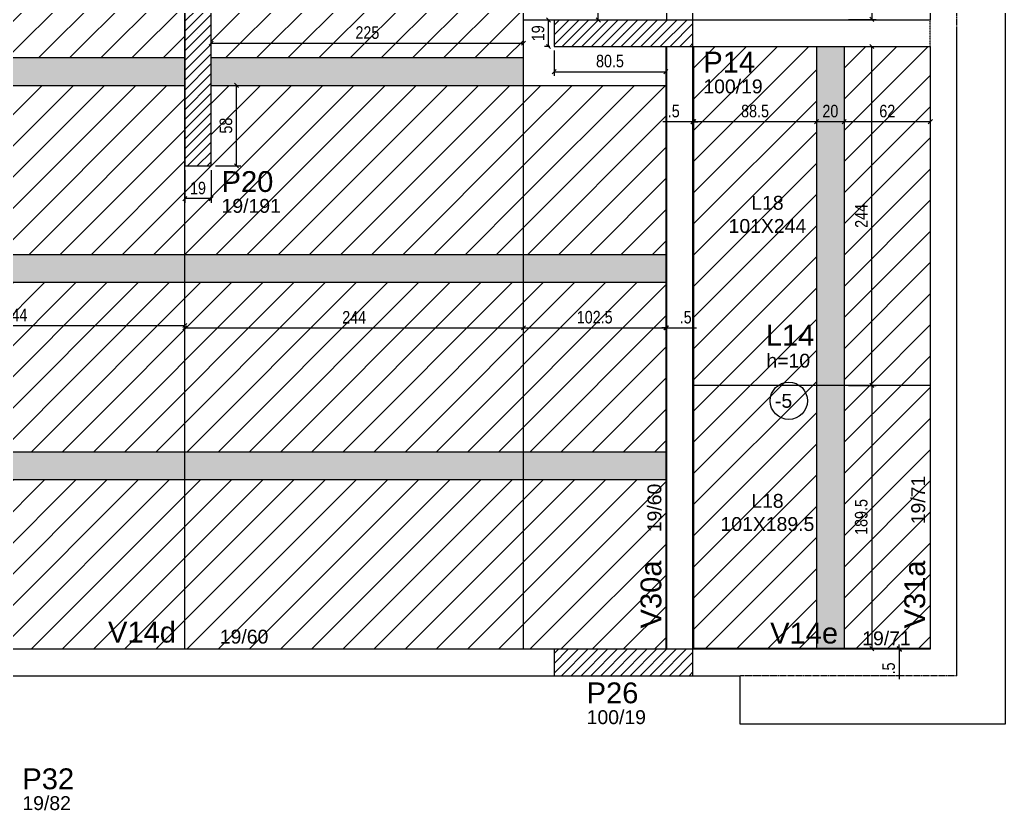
# Model space of a CAD drawing. Extents: x 2666 to 8994, y 352 to 3973.
# Drawn here: x 7540 to 8250, y 1907 to 2476 of the extents above; entities that cross this region are included whole.
import ezdxf

# ---------------------------------------------------------------- set-up
doc = ezdxf.new("R2010")
doc.units = 0
doc.linetypes.add('ESTILO_TQS_0001', pattern=[1, 0.7, -0.3])
doc.linetypes.add('ESTILO_TQS_0002', pattern=[0.4, 0.1, -0.3])
for name, color, linetype in [('3', 3, 'Continuous'), ('8', 8, 'Continuous'), ('AUX00', 7, 'Continuous'), ('COTA', 241, 'Continuous'), ('ES-VIGA', 3, 'Continuous'), ('L-D', 2, 'Continuous'), ('L-N', 4, 'Continuous'), ('P-D', 2, 'Continuous'), ('Painéis', 200, 'Continuous'), ('PIL-N', 4, 'Continuous'), ('Pilares', 5, 'Continuous'), ('VIG-D', 2, 'Continuous'), ('VIG-N', 4, 'Continuous')]:
    doc.layers.add(name, color=color, linetype=linetype)
doc.layers.add('Hachura', color=251, linetype='Continuous', lineweight=9)
doc.layers.add('REAPROVEITAMENTO', color=251, linetype='Continuous', lineweight=9)
doc.styles.add('COTA TECNICA-50', font='techl___.ttf', dxfattribs={"height": 9})
doc.styles.get("Standard").update_dxf_attribs({"font": 'arial.ttf'})
doc.dimstyles.new('COTA PAINEL-50', dxfattribs={"dimtxt": 9, "dimasz": 3, "dimexe": 3, "dimexo": 3, "dimgap": 3, "dimtad": 1, "dimdec": 1, "dimzin": 12, "dimdsep": 46, "dimtxsty": 'COTA TECNICA-50', "dimblk1": 'OBLIQUE', "dimblk2": 'OBLIQUE', "dimsah": 1, "dimcen": 0.9, "dimclrd": 4, "dimclre": 4, "dimclrt": 240, "dimadec": 1, "dimazin": 3, "dimtfac": 1, "dimtdec": 1, "dimtmove": 0, "dimatfit": 3, "dimfxl": 1, "dimtolj": 1, "dimtzin": 12, "dimarcsym": 0})
pattern_1 = [(45, (333.8, -11.191), (-11.22532, 11.22532), [])]
pattern_2 = [(45, (333.8, -464.191), (-11.22532, 11.22532), [])]

# ---------------------------------------------------------------- blocks, each defined once
blk = doc.blocks.new('_Oblique')
at = {"color": 0, "linetype": 'ByBlock', "lineweight": -2}
blk.add_line((-0.5, -0.5), (0.5, 0.5), dxfattribs=at)
blk = doc.blocks.new('*D70')
at = {"layer": 'COTA', "color": 4, "lineweight": -2, "transparency": 16777216}
for p, q in [((8136.72, 2666.03), (8156.6, 2666.03)), ((8153.6, 2666.03), (8153.6, 2476.54)), ((8136.72, 2476.54), (8156.6, 2476.54))]:
    blk.add_line(p, q, dxfattribs=at)
at = {"layer": 'Defpoints', "color": 0, "transparency": 16777216}
for p in [(8133.72, 2666.03), (8133.72, 2476.54), (8153.6, 2476.54)]:
    blk.add_point(p, dxfattribs=at)
at = {"layer": 'COTA', "color": 4, "lineweight": -2, "transparency": 16777216, "xscale": 3, "yscale": 3, "zscale": 3}
for p, rotation in [((8153.6, 2666.03), 90), ((8153.6, 2476.54), 270)]:
    blk.add_blockref('_Oblique', p, dxfattribs=dict(at, rotation=rotation))
at = {"layer": 'COTA', "color": 240, "transparency": 16777216, "insert": (8145.98, 2571.28), "char_height": 9, "attachment_point": 5, "rotation": 90, "style": 'COTA TECNICA-50'}
blk.add_mtext('\\A1;189.5', dxfattribs=at)
blk = doc.blocks.new('*D80')
at = {"layer": 'COTA', "color": 4, "lineweight": -2, "transparency": 16777216}
for p, q in [((8173.37, 2023.54), (8173.37, 2026.54)), ((8173.37, 2023.54), (8173.37, 2023.03)), ((8173.37, 2023.03), (8173.37, 2001.44))]:
    blk.add_line(p, q, dxfattribs=at)
at = {"layer": 'Defpoints', "color": 0, "transparency": 16777216}
for p in [(8173.37, 2023.54), (8173.37, 2023.03), (8173.37, 2023.03)]:
    blk.add_point(p, dxfattribs=at)
at = {"layer": 'COTA', "color": 4, "lineweight": -2, "transparency": 16777216, "xscale": 3, "yscale": 3, "zscale": 3}
for p, rotation in [((8173.37, 2023.54), 270), ((8173.37, 2023.03), 90)]:
    blk.add_blockref('_Oblique', p, dxfattribs=dict(at, rotation=rotation))
at = {"layer": 'COTA', "color": 240, "transparency": 16777216, "insert": (8165.78, 2009.24), "char_height": 9, "attachment_point": 5, "rotation": 90, "style": 'COTA TECNICA-50'}
blk.add_mtext('\\A1;.5', dxfattribs=at)
blk = doc.blocks.new('*D133')
at = {"layer": 'COTA', "color": 4, "lineweight": -2, "transparency": 16777216}
for p, q in [((8005.21, 2254.5), (8002.21, 2254.5)), ((8005.21, 2254.5), (8005.71, 2254.5)), ((8005.71, 2257.04), (8005.71, 2257.5)), ((8005.71, 2254.5), (8027.3, 2254.5))]:
    blk.add_line(p, q, dxfattribs=at)
at = {"layer": 'Defpoints', "color": 0, "transparency": 16777216}
for p in [(8005.21, 2254.5), (8005.71, 2254.5), (8005.71, 2254.04)]:
    blk.add_point(p, dxfattribs=at)
at = {"layer": 'COTA', "color": 4, "lineweight": -2, "transparency": 16777216, "xscale": 3, "yscale": 3, "zscale": 3}
blk.add_blockref('_Oblique', (8005.21, 2254.5), dxfattribs=at)
at = {"layer": 'COTA', "color": 4, "lineweight": -2, "transparency": 16777216, "xscale": 3, "yscale": 3, "zscale": 3, "rotation": 180}
blk.add_blockref('_Oblique', (8005.71, 2254.5), dxfattribs=at)
at = {"layer": 'COTA', "color": 240, "transparency": 16777216, "insert": (8019.5, 2262.1), "char_height": 9, "attachment_point": 5, "style": 'COTA TECNICA-50'}
blk.add_mtext('\\A1;.5', dxfattribs=at)
blk = doc.blocks.new('*D152')
at = {"layer": 'COTA', "color": 4, "lineweight": -2, "transparency": 16777216}
for p, q in [((7658.71, 2368.04), (7658.71, 2344.49)), ((7677.71, 2368.04), (7677.71, 2344.49)), ((7677.71, 2347.49), (7658.71, 2347.49))]:
    blk.add_line(p, q, dxfattribs=at)
at = {"layer": 'Defpoints', "color": 0, "transparency": 16777216}
for p in [(7658.71, 2371.04), (7677.71, 2371.04), (7658.71, 2347.49)]:
    blk.add_point(p, dxfattribs=at)
at = {"layer": 'COTA', "color": 4, "lineweight": -2, "transparency": 16777216, "xscale": 3, "yscale": 3, "zscale": 3, "rotation": 180}
blk.add_blockref('_Oblique', (7658.71, 2347.49), dxfattribs=at)
at = {"layer": 'COTA', "color": 4, "lineweight": -2, "transparency": 16777216, "xscale": 3, "yscale": 3, "zscale": 3}
blk.add_blockref('_Oblique', (7677.71, 2347.49), dxfattribs=at)
at = {"layer": 'COTA', "color": 240, "transparency": 16777216, "insert": (7668.21, 2355.07), "char_height": 9, "attachment_point": 5, "style": 'COTA TECNICA-50'}
blk.add_mtext('\\A1;19', dxfattribs=at)
blk = doc.blocks.new('*D153')
at = {"layer": 'COTA', "color": 4, "lineweight": -2, "transparency": 16777216}
for p, q in [((7680.71, 2429.03), (7699, 2429.03)), ((7696, 2371.04), (7696, 2429.03)), ((7680.71, 2371.04), (7699, 2371.04))]:
    blk.add_line(p, q, dxfattribs=at)
at = {"layer": 'Defpoints', "color": 0, "transparency": 16777216}
for p in [(7677.71, 2429.03), (7696, 2429.03), (7677.71, 2371.04)]:
    blk.add_point(p, dxfattribs=at)
at = {"layer": 'COTA', "color": 4, "lineweight": -2, "transparency": 16777216, "xscale": 3, "yscale": 3, "zscale": 3}
for p, rotation in [((7696, 2429.03), 90), ((7696, 2371.04), 270)]:
    blk.add_blockref('_Oblique', p, dxfattribs=dict(at, rotation=rotation))
at = {"layer": 'COTA', "color": 240, "transparency": 16777216, "insert": (7688.38, 2400.03), "char_height": 9, "attachment_point": 5, "rotation": 90, "style": 'COTA TECNICA-50'}
blk.add_mtext('\\A1;58', dxfattribs=at)
blk = doc.blocks.new('*D258')
at = {"layer": 'COTA', "color": 4, "lineweight": -2, "transparency": 16777216}
blk.add_line((7414.71, 2256.16), (7658.71, 2256.16), dxfattribs=at)
at = {"layer": 'Defpoints', "color": 0, "transparency": 16777216}
for p in [(7414.71, 2256.16), (7658.71, 2256.16), (7658.71, 2256.16)]:
    blk.add_point(p, dxfattribs=at)
at = {"layer": 'COTA', "color": 4, "lineweight": -2, "transparency": 16777216, "xscale": 3, "yscale": 3, "zscale": 3, "rotation": 180}
blk.add_blockref('_Oblique', (7414.71, 2256.16), dxfattribs=at)
at = {"layer": 'COTA', "color": 4, "lineweight": -2, "transparency": 16777216, "xscale": 3, "yscale": 3, "zscale": 3}
blk.add_blockref('_Oblique', (7658.71, 2256.16), dxfattribs=at)
at = {"layer": 'COTA', "color": 240, "transparency": 16777216, "insert": (7536.71, 2263.73), "char_height": 9, "attachment_point": 5, "style": 'COTA TECNICA-50'}
blk.add_mtext('\\A1;244', dxfattribs=at)
blk = doc.blocks.new('*D158')
at = {"layer": 'COTA', "color": 4, "lineweight": -2, "transparency": 16777216}
for p, q in [((7658.71, 2254.5), (7902.71, 2254.5)), ((7902.71, 2254.5), (7902.71, 2257.5))]:
    blk.add_line(p, q, dxfattribs=at)
at = {"layer": 'Defpoints', "color": 0, "transparency": 16777216}
for p in [(7658.71, 2254.5), (7902.71, 2254.5), (7902.71, 2251.5)]:
    blk.add_point(p, dxfattribs=at)
at = {"layer": 'COTA', "color": 4, "lineweight": -2, "transparency": 16777216, "xscale": 3, "yscale": 3, "zscale": 3, "rotation": 180}
blk.add_blockref('_Oblique', (7658.71, 2254.5), dxfattribs=at)
at = {"layer": 'COTA', "color": 4, "lineweight": -2, "transparency": 16777216, "xscale": 3, "yscale": 3, "zscale": 3}
blk.add_blockref('_Oblique', (7902.71, 2254.5), dxfattribs=at)
at = {"layer": 'COTA', "color": 240, "transparency": 16777216, "insert": (7780.71, 2262.07), "char_height": 9, "attachment_point": 5, "style": 'COTA TECNICA-50'}
blk.add_mtext('\\A1;244', dxfattribs=at)
blk = doc.blocks.new('*D159')
at = {"layer": 'COTA', "color": 4, "lineweight": -2, "transparency": 16777216}
for q in [(7902.71, 2257.5), (8005.21, 2254.5)]:
    blk.add_line((7902.71, 2254.5), q, dxfattribs=at)
at = {"layer": 'Defpoints', "color": 0, "transparency": 16777216}
for p in [(7902.71, 2251.5), (8005.21, 2254.5), (8005.21, 2254.5)]:
    blk.add_point(p, dxfattribs=at)
at = {"layer": 'COTA', "color": 4, "lineweight": -2, "transparency": 16777216, "xscale": 3, "yscale": 3, "zscale": 3, "rotation": 180}
blk.add_blockref('_Oblique', (7902.71, 2254.5), dxfattribs=at)
at = {"layer": 'COTA', "color": 4, "lineweight": -2, "transparency": 16777216, "xscale": 3, "yscale": 3, "zscale": 3}
blk.add_blockref('_Oblique', (8005.21, 2254.5), dxfattribs=at)
at = {"layer": 'COTA', "color": 240, "transparency": 16777216, "insert": (7953.96, 2262.1), "char_height": 9, "attachment_point": 5, "style": 'COTA TECNICA-50'}
blk.add_mtext('\\A1;102.5', dxfattribs=at)
blk = doc.blocks.new('*D262')
at = {"layer": 'COTA', "color": 4, "lineweight": -2, "transparency": 16777216}
for p, q in [((7677.72, 2452.03), (7677.72, 2462.37)), ((7677.72, 2459.37), (7902.71, 2459.37)), ((7902.71, 2452.03), (7902.71, 2462.37))]:
    blk.add_line(p, q, dxfattribs=at)
at = {"layer": 'Defpoints', "color": 0, "transparency": 16777216}
for p in [(7902.71, 2459.37), (7677.72, 2449.03), (7902.71, 2449.03)]:
    blk.add_point(p, dxfattribs=at)
at = {"layer": 'COTA', "color": 4, "lineweight": -2, "transparency": 16777216, "xscale": 3, "yscale": 3, "zscale": 3, "rotation": 180}
blk.add_blockref('_Oblique', (7677.72, 2459.37), dxfattribs=at)
at = {"layer": 'COTA', "color": 4, "lineweight": -2, "transparency": 16777216, "xscale": 3, "yscale": 3, "zscale": 3}
blk.add_blockref('_Oblique', (7902.71, 2459.37), dxfattribs=at)
at = {"layer": 'COTA', "color": 240, "transparency": 16777216, "insert": (7790.22, 2466.97), "char_height": 9, "attachment_point": 5, "style": 'COTA TECNICA-50'}
blk.add_mtext('\\A1;225', dxfattribs=at)
blk = doc.blocks.new('*D268')
at = {"layer": 'COTA', "color": 4, "lineweight": -2, "transparency": 16777216}
for p, q in [((7921.72, 2476.03), (7917.75, 2476.03)), ((7920.75, 2457.03), (7920.75, 2476.03)), ((7921.72, 2457.03), (7917.75, 2457.03))]:
    blk.add_line(p, q, dxfattribs=at)
at = {"layer": 'Defpoints', "color": 0, "transparency": 16777216}
for p in [(7920.75, 2476.03), (7924.72, 2476.03), (7924.72, 2457.03)]:
    blk.add_point(p, dxfattribs=at)
at = {"layer": 'COTA', "color": 4, "lineweight": -2, "transparency": 16777216, "xscale": 3, "yscale": 3, "zscale": 3}
for p, rotation in [((7920.75, 2476.03), 90), ((7920.75, 2457.03), 270)]:
    blk.add_blockref('_Oblique', p, dxfattribs=dict(at, rotation=rotation))
at = {"layer": 'COTA', "color": 240, "transparency": 16777216, "insert": (7913.17, 2466.53), "char_height": 9, "attachment_point": 5, "rotation": 90, "style": 'COTA TECNICA-50'}
blk.add_mtext('\\A1;19', dxfattribs=at)
blk = doc.blocks.new('*D269')
at = {"layer": 'COTA', "color": 4, "lineweight": -2, "transparency": 16777216}
for p, q in [((7924.72, 2454.03), (7924.72, 2435.86)), ((8005.21, 2454.03), (8005.21, 2435.86)), ((7924.72, 2438.86), (8005.21, 2438.86))]:
    blk.add_line(p, q, dxfattribs=at)
at = {"layer": 'Defpoints', "color": 0, "transparency": 16777216}
for p in [(7924.72, 2457.03), (8005.21, 2457.03), (8005.21, 2438.86)]:
    blk.add_point(p, dxfattribs=at)
at = {"layer": 'COTA', "color": 4, "lineweight": -2, "transparency": 16777216, "xscale": 3, "yscale": 3, "zscale": 3, "rotation": 180}
blk.add_blockref('_Oblique', (7924.72, 2438.86), dxfattribs=at)
at = {"layer": 'COTA', "color": 4, "lineweight": -2, "transparency": 16777216, "xscale": 3, "yscale": 3, "zscale": 3}
blk.add_blockref('_Oblique', (8005.21, 2438.86), dxfattribs=at)
at = {"layer": 'COTA', "color": 240, "transparency": 16777216, "insert": (7964.96, 2446.48), "char_height": 9, "attachment_point": 5, "style": 'COTA TECNICA-50'}
blk.add_mtext('\\A1;80.5', dxfattribs=at)
blk = doc.blocks.new('*D270')
at = {"layer": 'COTA', "color": 4, "lineweight": -2, "transparency": 16777216}
blk.add_line((7956.58, 2476.03), (7956.58, 2625.53), dxfattribs=at)
at = {"layer": 'Defpoints', "color": 0, "transparency": 16777216}
for p in [(7956.58, 2625.53), (7956.58, 2625.53), (7956.58, 2476.03)]:
    blk.add_point(p, dxfattribs=at)
at = {"layer": 'COTA', "color": 4, "lineweight": -2, "transparency": 16777216, "xscale": 3, "yscale": 3, "zscale": 3}
for p, rotation in [((7956.58, 2625.53), 90), ((7956.58, 2476.03), 270)]:
    blk.add_blockref('_Oblique', p, dxfattribs=dict(at, rotation=rotation))
at = {"layer": 'COTA', "color": 240, "transparency": 16777216, "insert": (7948.96, 2550.78), "char_height": 9, "attachment_point": 5, "rotation": 90, "style": 'COTA TECNICA-50'}
blk.add_mtext('\\A1;149.5', dxfattribs=at)
blk = doc.blocks.new('*D172')
at = {"layer": 'COTA', "color": 4, "lineweight": -2, "transparency": 16777216}
for p, q in [((8136.72, 2457.03), (8156.6, 2457.03)), ((8153.6, 2213.03), (8153.6, 2457.03)), ((8136.72, 2213.03), (8156.6, 2213.03))]:
    blk.add_line(p, q, dxfattribs=at)
at = {"layer": 'Defpoints', "color": 0, "transparency": 16777216}
for p in [(8133.72, 2457.03), (8153.6, 2457.03), (8133.72, 2213.03)]:
    blk.add_point(p, dxfattribs=at)
at = {"layer": 'COTA', "color": 4, "lineweight": -2, "transparency": 16777216, "xscale": 3, "yscale": 3, "zscale": 3}
for p, rotation in [((8153.6, 2457.03), 90), ((8153.6, 2213.03), 270)]:
    blk.add_blockref('_Oblique', p, dxfattribs=dict(at, rotation=rotation))
at = {"layer": 'COTA', "color": 240, "transparency": 16777216, "insert": (8146.03, 2335.03), "char_height": 9, "attachment_point": 5, "rotation": 90, "style": 'COTA TECNICA-50'}
blk.add_mtext('\\A1;244', dxfattribs=at)
blk = doc.blocks.new('*D173')
at = {"layer": 'COTA', "color": 4, "lineweight": -2, "transparency": 16777216}
blk.add_line((8195.72, 2402.87), (8133.72, 2402.87), dxfattribs=at)
at = {"layer": 'Defpoints', "color": 0, "transparency": 16777216}
for p in [(8133.72, 2402.87), (8133.72, 2402.87), (8195.72, 2402.87)]:
    blk.add_point(p, dxfattribs=at)
at = {"layer": 'COTA', "color": 4, "lineweight": -2, "transparency": 16777216, "xscale": 3, "yscale": 3, "zscale": 3, "rotation": 180}
blk.add_blockref('_Oblique', (8133.72, 2402.87), dxfattribs=at)
at = {"layer": 'COTA', "color": 4, "lineweight": -2, "transparency": 16777216, "xscale": 3, "yscale": 3, "zscale": 3}
blk.add_blockref('_Oblique', (8195.72, 2402.87), dxfattribs=at)
at = {"layer": 'COTA', "color": 240, "transparency": 16777216, "insert": (8164.72, 2410.46), "char_height": 9, "attachment_point": 5, "style": 'COTA TECNICA-50'}
blk.add_mtext('\\A1;62', dxfattribs=at)
blk = doc.blocks.new('*D174')
at = {"layer": 'COTA', "color": 4, "lineweight": -2, "transparency": 16777216}
for p, q in [((8136.72, 2213.03), (8156.6, 2213.03)), ((8153.6, 2213.03), (8153.6, 2023.54)), ((8136.72, 2023.54), (8156.6, 2023.54))]:
    blk.add_line(p, q, dxfattribs=at)
at = {"layer": 'Defpoints', "color": 0, "transparency": 16777216}
for p in [(8133.72, 2213.03), (8133.72, 2023.54), (8153.6, 2023.54)]:
    blk.add_point(p, dxfattribs=at)
at = {"layer": 'COTA', "color": 4, "lineweight": -2, "transparency": 16777216, "xscale": 3, "yscale": 3, "zscale": 3}
for p, rotation in [((8153.6, 2213.03), 90), ((8153.6, 2023.54), 270)]:
    blk.add_blockref('_Oblique', p, dxfattribs=dict(at, rotation=rotation))
at = {"layer": 'COTA', "color": 240, "transparency": 16777216, "insert": (8145.98, 2118.28), "char_height": 9, "attachment_point": 5, "rotation": 90, "style": 'COTA TECNICA-50'}
blk.add_mtext('\\A1;189.5', dxfattribs=at)
blk = doc.blocks.new('*D175')
at = {"layer": 'COTA', "color": 4, "lineweight": -2, "transparency": 16777216}
for p, q in [((8113.72, 2405.87), (8113.72, 2405.87)), ((8133.72, 2402.87), (8113.72, 2402.87)), ((8133.72, 2405.87), (8133.72, 2405.87))]:
    blk.add_line(p, q, dxfattribs=at)
at = {"layer": 'Defpoints', "color": 0, "transparency": 16777216}
for p in [(8113.72, 2402.87), (8113.72, 2402.87), (8133.72, 2402.87)]:
    blk.add_point(p, dxfattribs=at)
at = {"layer": 'COTA', "color": 4, "lineweight": -2, "transparency": 16777216, "xscale": 3, "yscale": 3, "zscale": 3, "rotation": 180}
blk.add_blockref('_Oblique', (8113.72, 2402.87), dxfattribs=at)
at = {"layer": 'COTA', "color": 4, "lineweight": -2, "transparency": 16777216, "xscale": 3, "yscale": 3, "zscale": 3}
blk.add_blockref('_Oblique', (8133.72, 2402.87), dxfattribs=at)
at = {"layer": 'COTA', "color": 240, "transparency": 16777216, "insert": (8123.72, 2410.46), "char_height": 9, "attachment_point": 5, "style": 'COTA TECNICA-50'}
blk.add_mtext('\\A1;20', dxfattribs=at)
blk = doc.blocks.new('*D176')
at = {"layer": 'COTA', "color": 4, "lineweight": -2, "transparency": 16777216}
blk.add_line((8113.72, 2402.87), (8025.22, 2402.87), dxfattribs=at)
at = {"layer": 'Defpoints', "color": 0, "transparency": 16777216}
for p in [(8025.22, 2402.87), (8025.22, 2402.87), (8113.72, 2402.87)]:
    blk.add_point(p, dxfattribs=at)
at = {"layer": 'COTA', "color": 4, "lineweight": -2, "transparency": 16777216, "xscale": 3, "yscale": 3, "zscale": 3, "rotation": 180}
blk.add_blockref('_Oblique', (8025.22, 2402.87), dxfattribs=at)
at = {"layer": 'COTA', "color": 4, "lineweight": -2, "transparency": 16777216, "xscale": 3, "yscale": 3, "zscale": 3}
blk.add_blockref('_Oblique', (8113.72, 2402.87), dxfattribs=at)
at = {"layer": 'COTA', "color": 240, "transparency": 16777216, "insert": (8069.47, 2410.49), "char_height": 9, "attachment_point": 5, "style": 'COTA TECNICA-50'}
blk.add_mtext('\\A1;88.5', dxfattribs=at)
blk = doc.blocks.new('*D177')
at = {"layer": 'COTA', "color": 4, "lineweight": -2, "transparency": 16777216}
for p, q in [((8024.72, 2402.87), (8003.12, 2402.87)), ((8024.72, 2405.68), (8024.72, 2405.87)), ((8025.22, 2402.87), (8024.72, 2402.87)), ((8025.22, 2402.87), (8028.22, 2402.87))]:
    blk.add_line(p, q, dxfattribs=at)
at = {"layer": 'Defpoints', "color": 0, "transparency": 16777216}
for p in [(8024.72, 2402.87), (8024.72, 2402.68), (8025.22, 2402.87)]:
    blk.add_point(p, dxfattribs=at)
at = {"layer": 'COTA', "color": 4, "lineweight": -2, "transparency": 16777216, "xscale": 3, "yscale": 3, "zscale": 3}
blk.add_blockref('_Oblique', (8024.72, 2402.87), dxfattribs=at)
at = {"layer": 'COTA', "color": 4, "lineweight": -2, "transparency": 16777216, "xscale": 3, "yscale": 3, "zscale": 3, "rotation": 180}
blk.add_blockref('_Oblique', (8025.22, 2402.87), dxfattribs=at)
at = {"layer": 'COTA', "color": 240, "transparency": 16777216, "insert": (8010.92, 2410.47), "char_height": 9, "attachment_point": 5, "style": 'COTA TECNICA-50'}
blk.add_mtext('\\A1;.5', dxfattribs=at)

msp = doc.modelspace()

# ---------------------------------------------------------------- hatches: boundary and pattern name
at = {"layer": 'Hachura', "linetype": 'ByBlock'}
h = msp.add_hatch(color=256, dxfattribs=at)
h.dxf.hatch_style = 1
h.paths.add_polyline_path([(8113.72, 2023.53), (8133.72, 2023.54), (8133.76, 2457.03), (8113.72, 2457.03)])
h = msp.add_hatch(color=256, dxfattribs=at)
h.dxf.hatch_style = 1
h.paths.add_polyline_path([(7677.71, 2449.03), (7677.71, 2429), (7902.71, 2429), (7902.71, 2449.03)])
h.paths.add_polyline_path([(7658.71, 2429), (7658.71, 2449.03), (6073.22, 2449.03), (6073.22, 2429)])
h = msp.add_hatch(color=256, dxfattribs=at)
h.dxf.hatch_style = 1
h.paths.add_polyline_path([(8005.21, 2307.04), (8005.21, 2287), (6073.22, 2287), (6073.22, 2307.04)])
h = msp.add_hatch(color=256, dxfattribs=at)
h.dxf.hatch_style = 1
h.paths.add_polyline_path([(8005.21, 2165.04), (8005.21, 2145), (6073.22, 2145), (6073.22, 2165.04)])
at = {"layer": 'REAPROVEITAMENTO', "linetype": 'ByBlock'}
h = msp.add_hatch(dxfattribs=at)
h.set_pattern_fill('ANSI31', color=256, scale=5, style=2)
h.set_pattern_definition(pattern_1)
h.paths.add_polyline_path([(7658.72, 2503.44), (6073.22, 2503.53), (6073.22, 2449.03), (7658.72, 2449.03)])
h = msp.add_hatch(dxfattribs=at)
h.set_pattern_fill('ANSI31', color=256, scale=5, style=2)
h.set_pattern_definition(pattern_1)
h.paths.add_polyline_path([(7902.71, 2503.53), (7677.72, 2503.53), (7677.72, 2449.03), (7902.71, 2449.03)])
h.paths.add_polyline_path([(7777.39, 2458.13), (7803.72, 2458.13), (7803.72, 2476.66), (7777.39, 2476.66)], flags=24)
h = msp.add_hatch(dxfattribs=at)
h.set_pattern_fill('ANSI31', color=256, scale=5, style=2)
h.set_pattern_definition([(45, (225.297, -464.191), (-11.22532, 11.22532), [])])
h.paths.add_polyline_path([(8025.22, 2023.53), (8113.72, 2023.53), (8113.72, 2457.03), (8025.22, 2457.03)])
h = msp.add_hatch(dxfattribs=at)
h.set_pattern_fill('ANSI31', color=256, scale=5, style=2)
h.set_pattern_definition(pattern_2)
h.paths.add_polyline_path([(8133.72, 2213.03), (8195.72, 2213.03), (8195.72, 2457.03), (8133.72, 2457.03)])
h = msp.add_hatch(dxfattribs=at)
h.set_pattern_fill('ANSI31', color=256, scale=5, style=2)
h.set_pattern_definition(pattern_1)
h.paths.add_polyline_path([(7658.71, 2429.03), (7170.71, 2429.03), (7170.71, 2307.04), (7658.71, 2307.04)])
h.paths.add_polyline_path([(7360.8, 2356.21), (7360.8, 2379.13), (7342.27, 2379.13), (7342.27, 2356.21)], flags=16)
h = msp.add_hatch(dxfattribs=at)
h.set_pattern_fill('ANSI31', color=256, scale=5, style=2)
h.set_pattern_definition(pattern_1)
h.paths.add_polyline_path([(7902.71, 2429.03), (7677.72, 2429.03), (7677.72, 2371.03), (7658.71, 2371.03), (7658.71, 2307.04), (7902.71, 2307.04)])
h.paths.add_polyline_path([(7682.64, 2334.53), (7730.53, 2334.53), (7730.53, 2350.04), (7682.64, 2350.04)], flags=24)
h.paths.add_polyline_path([(7681.39, 2348.2), (7726.34, 2348.2), (7726.34, 2371.17), (7681.39, 2371.17)], flags=24)
h.paths.add_polyline_path([(7659.72, 2346.19), (7676.19, 2346.19), (7676.19, 2364.72), (7659.72, 2364.72)], flags=24)
h.paths.add_polyline_path([(7697.22, 2390.73), (7697.22, 2409.74), (7678.69, 2409.74), (7678.69, 2390.73)], flags=24)
h = msp.add_hatch(dxfattribs=at)
h.set_pattern_fill('ANSI31', color=256, scale=5, style=2)
h.set_pattern_definition(pattern_1)
h.paths.add_polyline_path([(8005.21, 2429.03), (7902.71, 2429.03), (7902.71, 2307.04), (8005.21, 2307.04)])
h = msp.add_hatch(dxfattribs=at)
h.set_pattern_fill('ANSI31', color=256, scale=5, style=2)
h.set_pattern_definition([(45, (333.801, -491.687), (-11.22532, 11.22532), [])])
h.paths.add_polyline_path([(8005.21, 2287.04), (6073.22, 2287.04), (6073.22, 2280.54), (6073.22, 2165.04), (8005.21, 2165.04)])
h = msp.add_hatch(dxfattribs=at)
h.set_pattern_fill('ANSI31', color=256, scale=5, style=2)
h.set_pattern_definition(pattern_2)
h.paths.add_polyline_path([(8133.72, 2213.03), (8195.72, 2213.03), (8195.72, 2023.54), (8133.72, 2023.54)])
h = msp.add_hatch(dxfattribs=at)
h.set_pattern_fill('ANSI31', color=256, scale=5, style=2)
h.set_pattern_definition([(45, (333.801, -633.687), (-11.22532, 11.22532), [])])
h.paths.add_polyline_path([(6073.22, 2145.04), (6073.22, 2023.04), (8005.21, 2023.04), (8005.21, 2145.04)])

# ---------------------------------------------------------------- linework, layer by layer
at = {"layer": '3', "linetype": 'ESTILO_TQS_0001'}
msp.add_line((8214.72, 2004.03), (8058.72, 2004.03), dxfattribs=at)
msp.add_lwpolyline([(8214.72, 2466.53), (8214.72, 2929.03)], dxfattribs=at)
at = {"layer": '3', "linetype": 'Continuous'}
msp.add_circle((8093.8, 2201.93), 13.42, dxfattribs=at)
at = {"layer": '8', "linetype": 'Continuous'}
for p, q in [((7658.72, 2475.16), (7677.72, 2494.16)), ((7658.72, 2468.09), (7677.72, 2487.09)), ((7658.72, 2461.02), (7677.72, 2480.02)), ((7658.72, 2453.94), (7677.72, 2472.94)), ((7924.72, 2458.31), (7942.44, 2476.03)), ((7924.72, 2465.38), (7935.37, 2476.03)), ((7924.72, 2472.46), (7928.3, 2476.03)), ((7924.72, 2476.03), (7924.72, 2476.03)), ((7924.72, 2476.03), (7924.72, 2476.03)), ((7924.72, 2476.03), (7924.72, 2476.03)), ((7924.72, 2476.03), (7924.72, 2476.03)), ((7930.51, 2457.03), (7949.51, 2476.03)), ((7937.58, 2457.03), (7956.58, 2476.03)), ((7944.65, 2457.03), (7963.65, 2476.03)), ((7951.72, 2457.03), (7970.72, 2476.03)), ((7958.79, 2457.03), (7977.79, 2476.03)), ((7965.87, 2457.03), (7984.87, 2476.03)), ((7972.94, 2457.03), (7991.94, 2476.03)), ((7980.01, 2457.03), (7999.01, 2476.03)), ((7987.08, 2457.03), (8006.08, 2476.03)), ((7994.15, 2457.03), (8013.15, 2476.03)), ((8001.22, 2457.03), (8020.22, 2476.03)), ((8008.29, 2457.03), (8024.72, 2473.46)), ((8024.72, 2476.03), (8024.72, 2476.03)), ((8195.72, 2476.03), (8195.72, 2476.03)), ((8195.72, 2476.03), (8195.72, 2476.03)), ((8195.72, 2476.03), (8195.72, 2476.03)), ((7658.72, 2446.87), (7677.72, 2465.87)), ((7668.22, 2466.53), (7668.22, 2466.53)), ((7974.72, 2466.53), (7974.72, 2466.53)), ((8015.36, 2457.03), (8024.72, 2466.39)), ((7658.72, 2439.8), (7677.72, 2458.8)), ((8022.43, 2457.03), (8024.72, 2459.32)), ((8195.72, 2457.03), (8195.72, 2457.03)), ((8195.72, 2457.03), (8195.72, 2457.03)), ((7658.72, 2432.73), (7677.72, 2451.73)), ((7658.72, 2425.66), (7677.72, 2444.66)), ((7658.72, 2418.59), (7677.72, 2437.59)), ((7658.72, 2411.52), (7677.72, 2430.52)), ((7658.72, 2404.45), (7677.72, 2423.45)), ((7658.72, 2397.38), (7677.72, 2416.38)), ((7658.72, 2390.3), (7677.72, 2409.3)), ((7658.72, 2383.23), (7677.72, 2402.23)), ((7658.72, 2376.16), (7677.72, 2395.16)), ((7660.66, 2371.03), (7677.72, 2388.09)), ((7667.73, 2371.03), (7677.72, 2381.02)), ((7674.8, 2371.03), (7677.72, 2373.95)), ((8195.72, 2220.77), (8195.72, 2220.77)), ((8214.72, 2220.77), (8214.72, 2220.77)), ((8214.72, 2220.77), (8214.72, 2220.77)), ((8024.72, 2209.77), (8024.72, 2209.77)), ((8024.72, 2204.77), (8024.72, 2204.77)), ((8195.72, 2204.77), (8195.72, 2204.77)), ((7924.72, 2005.76), (7941.99, 2023.03)), ((7924.72, 2012.83), (7934.92, 2023.03)), ((7924.72, 2019.9), (7927.85, 2023.03)), ((7924.72, 2023.03), (7924.72, 2023.03)), ((7924.72, 2023.03), (7924.72, 2023.03)), ((7924.72, 2023.03), (7924.72, 2023.03)), ((7930.06, 2004.03), (7949.06, 2023.03)), ((7937.13, 2004.03), (7956.13, 2023.03)), ((7944.2, 2004.03), (7963.2, 2023.03)), ((7951.27, 2004.03), (7970.27, 2023.03)), ((7958.34, 2004.03), (7977.34, 2023.03)), ((7965.41, 2004.03), (7984.41, 2023.03)), ((7972.49, 2004.03), (7991.49, 2023.03)), ((7979.56, 2004.03), (7998.56, 2023.03)), ((7986.63, 2004.03), (8005.63, 2023.03)), ((7993.7, 2004.03), (8012.7, 2023.03)), ((8000.77, 2004.03), (8019.77, 2023.03)), ((8007.84, 2004.03), (8024.72, 2020.91)), ((8195.72, 2023.03), (8195.72, 2023.03)), ((8195.72, 2023.03), (8195.72, 2023.03)), ((7974.72, 2013.53), (7974.72, 2013.53)), ((8014.91, 2004.03), (8024.72, 2013.84)), ((7924.72, 2004.03), (7924.72, 2004.03)), ((7924.72, 2004.03), (7924.72, 2004.03)), ((8021.98, 2004.03), (8024.72, 2006.77)), ((8024.72, 2004.03), (8024.72, 2004.03)), ((8024.72, 2004.03), (8024.72, 2004.03)), ((8024.72, 2004.03), (8024.72, 2004.03)), ((8214.72, 2004.03), (8214.72, 2004.03)), ((8214.72, 2004.03), (8214.72, 2004.03)), ((8214.72, 2004.03), (8214.72, 2004.03)), ((8249.72, 1969.03), (8249.72, 1969.03)), ((8249.72, 1969.03), (8249.72, 1969.03)), ((8249.72, 1969.03), (8249.72, 1969.03)), ((8249.72, 1969.03), (8249.72, 1969.03))]:
    msp.add_line(p, q, dxfattribs=at)
at = {"layer": '8', "linetype": 'ESTILO_TQS_0002'}
msp.add_line((8195.72, 2457.03), (8195.72, 2476.03), dxfattribs=at)
at = {"layer": 'ES-VIGA'}
for p, q in [((8249.72, 2964.03), (8249.72, 1969.03)), ((8058.72, 1969.03), (8058.72, 2004.03)), ((8249.72, 1969.03), (8058.72, 1969.03)), ((8058.72, 1969.03), (8058.72, 1969.03)), ((8058.72, 1969.03), (8058.72, 1969.03))]:
    msp.add_line(p, q, dxfattribs=at)
for points in [[(8005.72, 2910.03), (8005.72, 2476.03)], [(8024.72, 2476.03), (8024.72, 2910.03)], [(8195.72, 2910.03), (8195.72, 2476.03)], [(8195.72, 2476.03), (8024.72, 2476.03)], [(8214.72, 2004.03), (8214.72, 2466.53)], [(8005.72, 2457.03), (8005.72, 2023.03)], [(8024.72, 2023.03), (8024.72, 2457.03)], [(8024.72, 2457.03), (8195.72, 2457.03)], [(8195.72, 2457.03), (8195.72, 2023.03)], [(7924.72, 2023.03), (7534.22, 2023.03)], [(8195.72, 2023.03), (8024.72, 2023.03)], [(7534.22, 2004.03), (7924.72, 2004.03)], [(8024.72, 2004.03), (8058.72, 2004.03)]]:
    msp.add_lwpolyline(points, dxfattribs=at)
at = {"layer": 'Painéis'}
for p, q in [((7658.71, 2023.03), (7658.71, 2909.53)), ((7902.71, 2023.03), (7902.71, 2645.53)), ((7924.72, 2476.03), (7902.71, 2476.03)), ((8005.21, 2457.03), (8005.21, 2023.04)), ((8025.22, 2457.03), (8025.22, 2023.53)), ((8113.72, 2457.03), (8113.72, 2023.53)), ((8133.72, 2457.03), (8133.72, 2023.53)), ((8195.72, 2457.03), (8195.72, 2023.53)), ((6073.22, 2449.03), (7658.71, 2449.03)), ((7677.72, 2449.03), (7902.71, 2449.03)), ((6073.22, 2429.03), (7658.71, 2429.03)), ((7677.72, 2429.03), (7902.71, 2429.03)), ((7902.71, 2429.03), (8005.21, 2429.03)), ((8005.21, 2307.04), (6073.22, 2307.04)), ((8005.21, 2287.04), (6073.22, 2287.04)), ((8195.72, 2213.03), (8024.72, 2213.03)), ((8005.21, 2165.04), (6073.22, 2165.04)), ((8005.21, 2145.04), (6073.22, 2145.04)), ((8195.72, 2023.53), (8025.22, 2023.53)), ((8005.71, 2023.04), (6080.22, 2023.04))]:
    msp.add_line(p, q, dxfattribs=at)
at = {"layer": 'Pilares', "linetype": 'Continuous'}
for points in [[(7658.72, 2371.03), (7677.72, 2371.03), (7677.72, 2562.03), (7658.72, 2562.03), (7658.72, 2371.03)], [(7924.72, 2457.03), (8024.72, 2457.03), (8024.72, 2476.03), (7924.72, 2476.03), (7924.72, 2457.03)], [(7924.72, 2004.03), (8024.72, 2004.03), (8024.72, 2023.03), (7924.72, 2023.03), (7924.72, 2004.03)]]:
    msp.add_lwpolyline(points, dxfattribs=at)
at = {"layer": 'VIG-D', "linetype": 'Continuous'}
for p, q in [((8249.72, 2161.77), (8249.72, 2161.77)), ((8249.72, 2161.77), (8249.72, 2161.77)), ((8249.72, 2149.77), (8249.72, 2149.77)), ((8249.72, 2149.77), (8249.72, 2149.77))]:
    msp.add_line(p, q, dxfattribs=at)

# ---------------------------------------------------------------- texts
at = {"layer": '3', "linetype": 'Continuous'}
msp.add_text('-5', height=10, dxfattribs=at).set_placement((8083.8, 2196.93))
at = {"layer": 'AUX00', "char_height": 10, "attachment_point": 1}
for s, insert in [('\\pxqc;L18^J101X244', (8043.04, 2349.48)), ('\\pxqc;L18^J101X189.5', (8043.04, 2134.89))]:
    msp.add_mtext_dynamic_manual_height_columns(s, width=70.6838, gutter_width=12.5, heights=[0], dxfattribs=dict(at, insert=insert))
at = {"layer": 'L-D', "linetype": 'Continuous'}
msp.add_text('h=10', height=10, dxfattribs=at).set_placement((8077.68, 2225.83))
at = {"layer": 'L-N', "linetype": 'Continuous'}
msp.add_text('L14', height=15, dxfattribs=at).set_placement((8077.22, 2241.66))
at = {"layer": 'P-D', "linetype": 'Continuous'}
for s, p in [('100/19', (8032.22, 2423.28)), ('19/191', (7685.22, 2337.28)), ('100/19', (7948.17, 1969.18)), ('19/82', (7541.72, 1907.29))]:
    msp.add_text(s, height=10, dxfattribs=at).set_placement(p)
at = {"layer": 'PIL-N', "linetype": 'Continuous'}
for s, p in [('P14', (8032.22, 2438.28)), ('P20', (7685.22, 2352.28)), ('P26', (7948.17, 1984.18)), ('P32', (7541.72, 1922.29))]:
    msp.add_text(s, height=15, dxfattribs=at).set_placement(p)
at = {"layer": 'VIG-D', "linetype": 'Continuous'}
for s, p in [('19/71', (8191.97, 2113.03)), ('19/60', (8001.97, 2107.3))]:
    msp.add_text(s, height=10, rotation=90, dxfattribs=at).set_placement(p)
for s, p in [('19/60', (7683.94, 2027.16)), ('19/71', (8146.68, 2025.95))]:
    msp.add_text(s, height=10, dxfattribs=at).set_placement(p)
at = {"layer": 'VIG-N', "linetype": 'Continuous'}
for s, p in [('V30a', (8001.97, 2038.03)), ('V31a', (8191.97, 2038.03))]:
    msp.add_text(s, height=15, rotation=90, dxfattribs=at).set_placement(p)
for s, p in [('V14d', (7603.41, 2027.88)), ('V14e', (8080.37, 2027.2))]:
    msp.add_text(s, height=15, dxfattribs=at).set_placement(p)

# ---------------------------------------------------------------- dimensions: what is measured, and where the dimension line sits
at = {"layer": 'COTA'}
for base, p1, p2, picture, middle in [((8153.6, 2476.54), (8133.72, 2666.03), (8133.72, 2476.54), '*D70', (8145.98, 2571.28)), ((7956.58, 2625.53), (7956.58, 2476.03), (7956.58, 2625.53), '*D270', (7948.96, 2550.78)), ((7920.75, 2476.03), (7924.72, 2457.03), (7924.72, 2476.03), '*D268', (7913.17, 2466.53)), ((8153.6, 2457.03), (8133.72, 2213.03), (8133.72, 2457.03), '*D172', (8146.03, 2335.03)), ((7696, 2429.03), (7677.71, 2371.04), (7677.71, 2429.03), '*D153', (7688.38, 2400.03)), ((8153.6, 2023.54), (8133.72, 2213.03), (8133.72, 2023.54), '*D174', (8145.98, 2118.28)), ((8173.37, 2023.03), (8173.37, 2023.54), (8173.37, 2023.03), '*D80', (8165.78, 2009.24))]:
    dim = msp.add_linear_dim(base=base, p1=p1, p2=p2, angle=90, dimstyle='COTA PAINEL-50', dxfattribs=at)
    dim.commit()
    dim.dimension.update_dxf_attribs({"geometry": picture, "text_midpoint": middle})
for base, p1, p2, picture, middle in [((7902.71, 2459.37), (7677.72, 2449.03), (7902.71, 2449.03), '*D262', (7790.22, 2466.97)), ((8005.21, 2438.86), (7924.72, 2457.03), (8005.21, 2457.03), '*D269', (7964.96, 2446.48)), ((8024.72, 2402.87), (8025.22, 2402.87), (8024.72, 2402.68), '*D177', (8010.92, 2410.47)), ((8025.22, 2402.87), (8113.72, 2402.87), (8025.22, 2402.87), '*D176', (8069.47, 2410.49)), ((8113.72, 2402.87), (8133.72, 2402.87), (8113.72, 2402.87), '*D175', (8123.72, 2410.46)), ((8133.72, 2402.87), (8195.72, 2402.87), (8133.72, 2402.87), '*D173', (8164.72, 2410.46)), ((7658.71, 2347.49), (7677.71, 2371.04), (7658.71, 2371.04), '*D152', (7668.21, 2355.07)), ((8005.71, 2254.5), (8005.21, 2254.5), (8005.71, 2254.04), '*D133', (8019.5, 2262.1))]:
    dim = msp.add_linear_dim(base=base, p1=p1, p2=p2, dimstyle='COTA PAINEL-50', dxfattribs=at)
    dim.commit()
    dim.dimension.update_dxf_attribs({"geometry": picture, "text_midpoint": middle})
for base, p1, p2, picture, middle in [((7658.71, 2256.16), (7414.71, 2256.16), (7658.71, 2256.16), '*D258', (7536.71, 2263.73)), ((7902.71, 2254.5), (7658.71, 2254.5), (7902.71, 2251.5), '*D158', (7780.71, 2262.07)), ((8005.21, 2254.5), (7902.71, 2251.5), (8005.21, 2254.5), '*D159', (7953.96, 2262.1))]:
    dim = msp.add_linear_dim(base=base, p1=p1, p2=p2, dimstyle='COTA PAINEL-50', override={"dimtmove": 1}, dxfattribs=at)
    dim.commit()
    dim.dimension.update_dxf_attribs({"geometry": picture, "text_midpoint": middle})

doc.saveas('drawing.dxf')
